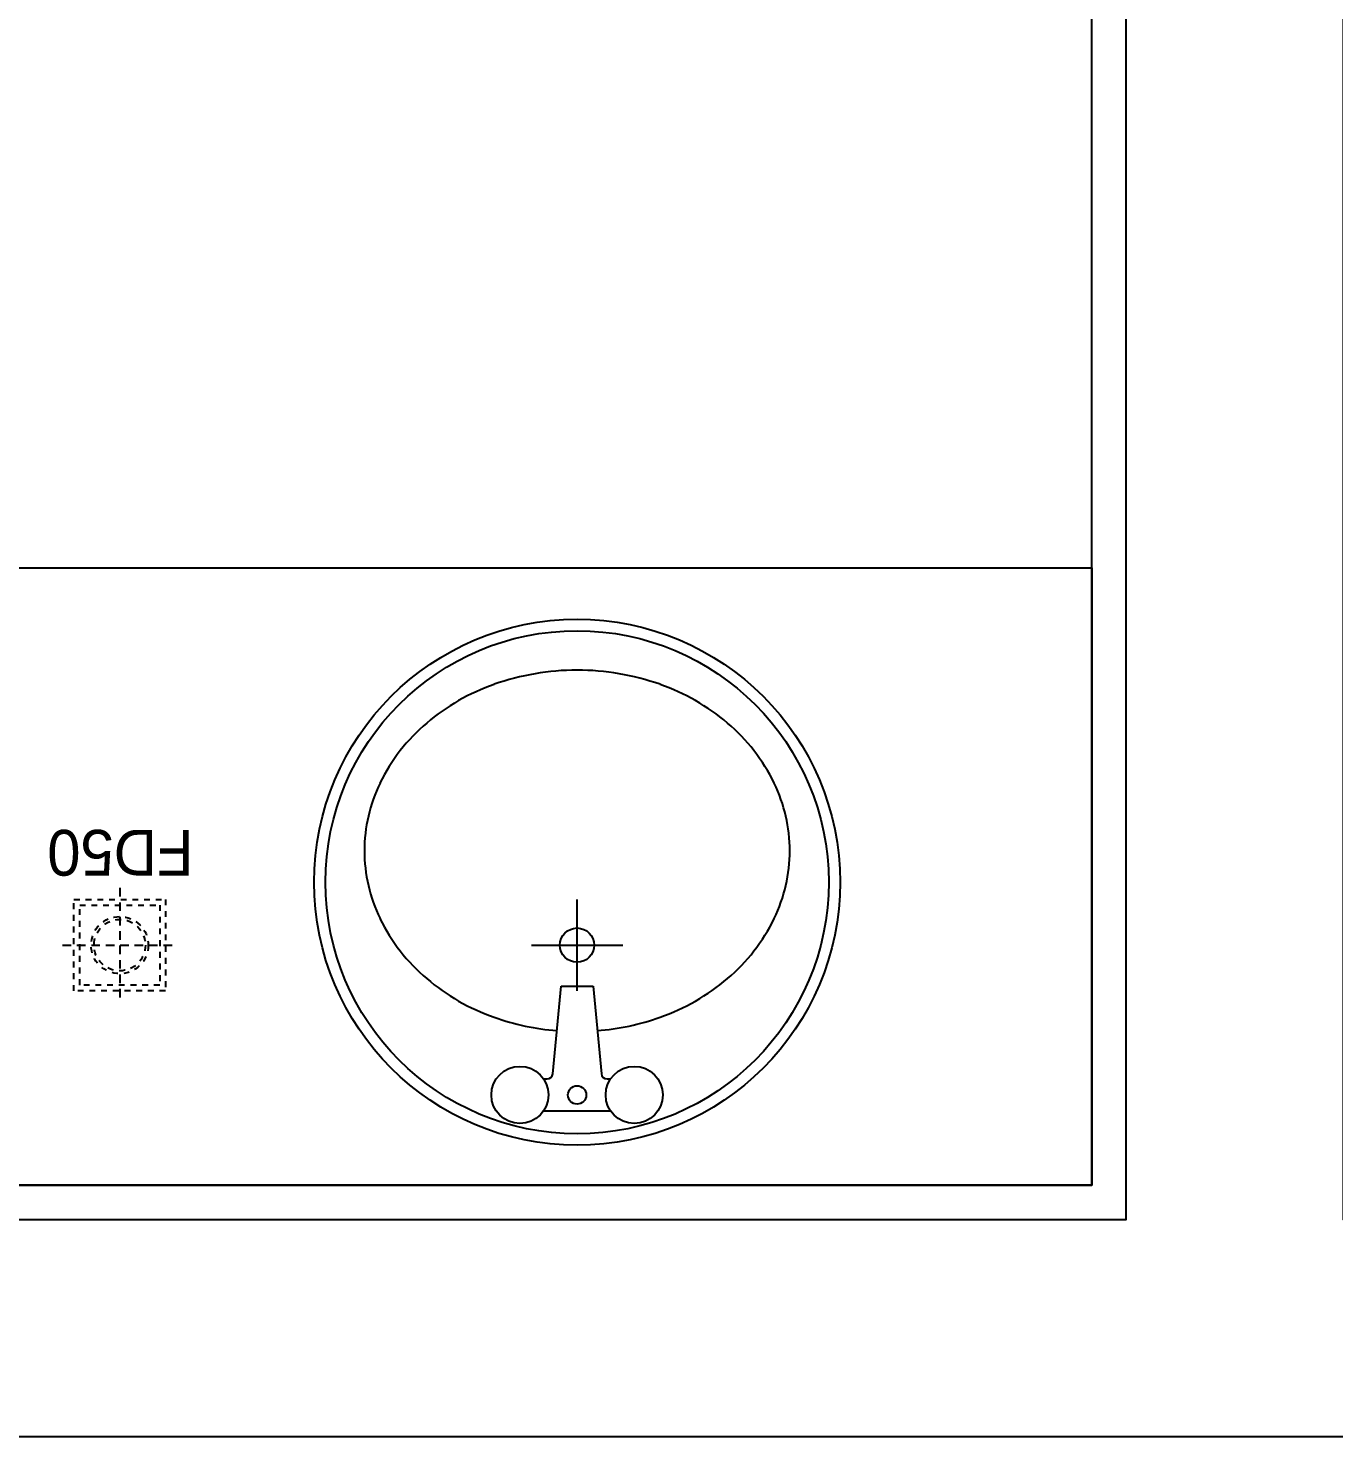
# Model space of a CAD drawing. Header units: millimetres. Extents: x -27104 to 125781, y -3376 to 46996.
# Drawn here: x 56811.95 to 56834.29, y 18586.17 to 18610.27 of the extents above; entities that cross this region are included whole.
import ezdxf

# ---------------------------------------------------------------- set-up
doc = ezdxf.new("R2010")
doc.units = ezdxf.units.MM
doc.header["$LTSCALE"] = 100
doc.header["$MEASUREMENT"] = 0
doc.linetypes.add('-HID', pattern=[2.5, 1.5, -1])
doc.layers.get('0').update_dxf_attribs({"linetype": 'CONTINUOUS'})
doc.layers.get('Defpoints').update_dxf_attribs({"color": 171, "linetype": 'CONTINUOUS'})
doc.layers.add('ELE9', color=9, linetype='CONTINUOUS')
doc.layers.add('TOI', color=12, linetype='CONTINUOUS')
doc.styles.add('SID', font='')
doc.styles.get('SID').set_extended_font_data('Dotum')

# ---------------------------------------------------------------- blocks, each defined once
blk = doc.blocks.new('A$C70181699')
at = {"layer": 'TOI', "linetype": '-HID', "ltscale": 0.05}
for p, q in [((67.4, 59.7), (67.4, 159.7)), ((117.4, 109.7), (17.4, 109.7))]:
    blk.add_line(p, q, dxfattribs=at)
at = {"layer": 'TOI', "linetype": '-HID', "ltscale": 0.01}
for points in [[(107.4, 69.7), (27.4, 69.7), (27.4, 149.7), (107.4, 149.7)], [(102.4, 74.7), (32.4, 74.7), (32.4, 144.7), (102.4, 144.7)]]:
    blk.add_lwpolyline(points, close=True, dxfattribs=at)
for radius in [25, 22.5]:
    blk.add_circle((67.4, 109.7), radius, dxfattribs=at)
at = {"layer": 'Defpoints', "style": 'SID'}
blk.add_text('FD50', height=40, dxfattribs=at).set_placement((2.8, 8.9))
blk = doc.blocks.new('A$C154D126E')
at = {"layer": 'TOI'}
for p, q in [((259.3, 430), (200.7, 430)), ((203.8, 402), (200.7, 402)), ((216, 321), (208.8, 397.5)), ((251.2, 397.5), (244, 321)), ((259.3, 402), (256.2, 402)), ((244, 321), (216, 321)), ((230, 325), (230, 245)), ((270, 285), (190, 285))]:
    blk.add_line(p, q, dxfattribs=at)
for centre, radius in [((230, 230), 230), ((230, 230), 220), ((180, 416), 25), ((280, 416), 25), ((230, 416), 8), ((230, 285), 15)]:
    blk.add_circle(centre, radius, dxfattribs=at)
for centre, radius, start, end in [((203.8, 397), 5, 5.3909, 90), ((256.2, 397), 5, 90, 174.6091), ((230, 142.1), 218.4, 94.6377, 109.3849), ((230, 142.1), 218.4, 70.6151, 85.3623), ((219.6, 171.6), 187.1, 109.3849, 130.3466), ((240.4, 171.6), 187.1, 49.6534, 70.6151), ((203.6, 190.5), 162.4, 130.3466, 154.0053), ((256.4, 190.5), 162.4, 25.9947, 49.6534), ((178.9, 202.5), 134.9, 154.0053, 180), ((281.1, 202.5), 134.9, 0, 25.9947), ((178.9, 202.5), 134.9, 180, 205.9947), ((281.1, 202.5), 134.9, 334.0053, 0), ((203.6, 214.5), 162.4, 205.9947, 229.6534), ((256.4, 214.5), 162.4, 310.3466, 334.0053), ((219.6, 233.4), 187.1, 229.6534, 250.6151), ((240.4, 233.4), 187.1, 289.3849, 310.3466), ((230, 262.9), 218.4, 250.6151, 270), ((230, 262.9), 218.4, 270, 289.3849)]:
    blk.add_arc(centre, radius, start, end, dxfattribs=at)
blk = doc.blocks.new('ggtyu')
at = {"layer": 'ELE9', "color": 253, "ltscale": 0.1}
blk.add_lwpolyline([(56515.772, 18763.662), (56515.772, 18753.685), (56641.273, 18753.685), (56641.273, 18801.029), (56640.099, 18801.029), (56640.099, 18804.746), (56652.131, 18804.746), (56652.131, 18801.029), (56644.99, 18801.029), (56644.99, 18753.685), (56667.782, 18753.685), (56667.782, 18804.746), (56671.499, 18804.746), (56671.499, 18749.968), (56512.054, 18749.968), (56512.054, 18763.662)], close=True, dxfattribs=at)
blk.add_lwpolyline([(56514.422, 18764.249), (56516.358, 18764.249), (56516.358, 18754.272), (56640.686, 18754.272), (56640.686, 18800.442), (56639.512, 18800.442), (56639.512, 18804.257)], dxfattribs=at)
at = {"layer": 'ELE9', "color": 253}
blk.add_lwpolyline([(56607.428, 18764.836), (56640.686, 18764.836), (56640.686, 18754.272), (56607.428, 18754.272)], close=True, dxfattribs=at)
at = {"layer": 'ELE9', "color": 253, "ltscale": 0.1, "xscale": 0.01956378461538462, "yscale": 0.01956378461538462, "zscale": 0.01956378461538462, "rotation": 180}
blk.add_blockref('A$C154D126E', (56636.382, 18763.956), dxfattribs=at)
at = {"layer": 'ELE9', "color": 253, "xscale": 0.01956378461538462, "yscale": 0.01956378461538462, "zscale": 0.01956378461538462, "rotation": 180}
blk.add_blockref('A$C70181699', (56625.376, 18760.527), dxfattribs=at)

msp = doc.modelspace()

# ---------------------------------------------------------------- block references
msp.add_blockref('ggtyu', (189.458, -163.799))

doc.saveas('drawing.dxf')
